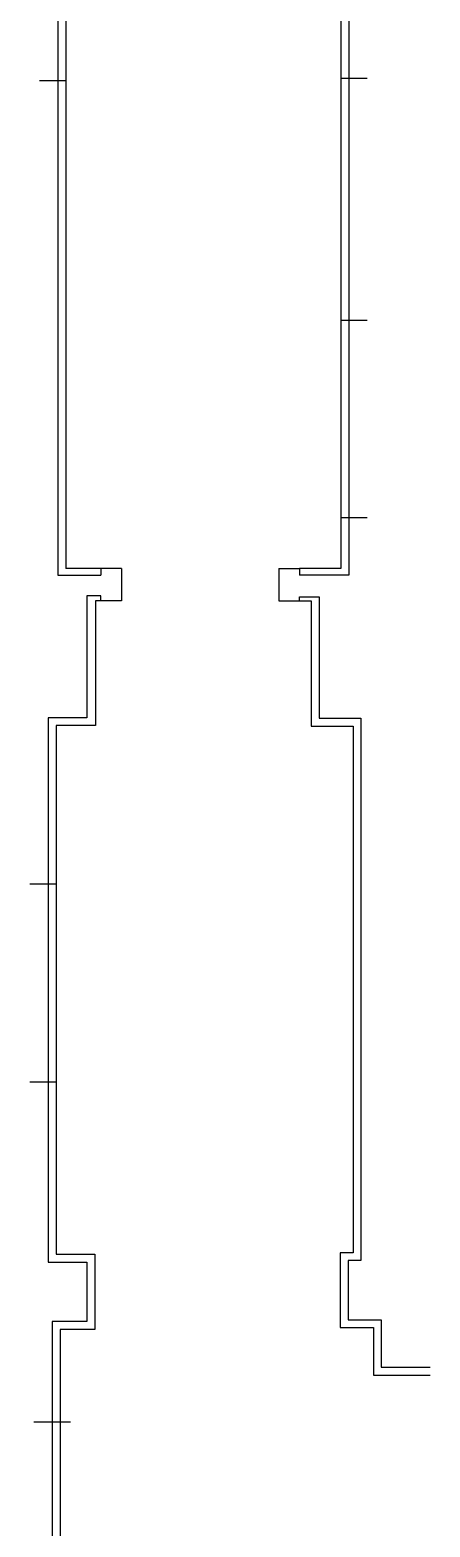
# Model space of a CAD drawing. Header units: millimetres. Extents: x 137411 to 273116, y -37 to 79573.
# Drawn here: x 219330 to 222613, y 31735 to 44009 of the extents above; entities that cross this region are included whole.
import ezdxf

# ---------------------------------------------------------------- set-up
doc = ezdxf.new("R2010")
doc.units = ezdxf.units.MM
doc.header["$LTSCALE"] = 0.001

msp = doc.modelspace()

# ---------------------------------------------------------------- linework, layer by layer
for p, q in [((219623.56, 79094.897), (219623.56, 39591.897)), ((221880.56, 56530.897), (221880.56, 39591.897)), ((219558.56, 45224.669), (219558.56, 43595.009)), ((221945.56, 45238.897), (221945.56, 43612.897)), ((219408.222, 43595.009), (219623.56, 43595.009)), ((219558.56, 43595.009), (219558.56, 39538.897)), ((221880.56, 43612.897), (222095.56, 43612.897)), ((221945.56, 43612.897), (221945.56, 41629.897)), ((221880.56, 41629.897), (222095.56, 41629.897)), ((221945.56, 41629.897), (221945.56, 40011.897)), ((221880.56, 40011.897), (222095.56, 40011.897)), ((221945.56, 40011.897), (221945.56, 39538.897)), ((219558.56, 39538.897), (219911.56, 39538.897)), ((219911.56, 39591.897), (219623.56, 39591.897)), ((220081.56, 39591.897), (219911.56, 39591.897)), ((219911.56, 39591.897), (219911.56, 39538.897)), ((220081.56, 39591.897), (220081.56, 39326.897)), ((221371.56, 39591.897), (221541.56, 39591.897)), ((221371.56, 39591.897), (221371.56, 39326.897)), ((221541.56, 39591.897), (221541.56, 39538.897)), ((221880.56, 39591.897), (221541.56, 39591.897)), ((221945.56, 39538.897), (221541.56, 39538.897)), ((219911.56, 39367.897), (219797.56, 39367.897)), ((219797.56, 39367.897), (219797.56, 38369.897)), ((219911.56, 39326.897), (219867.56, 39326.897)), ((219867.56, 39326.897), (219867.56, 38369.897)), ((219911.56, 39326.897), (219911.56, 39367.897)), ((220081.56, 39326.897), (219911.56, 39326.897)), ((221371.56, 39326.897), (221541.56, 39326.897)), ((221541.56, 39326.897), (221541.56, 39359.897)), ((221541.56, 39359.897), (221702.56, 39359.897)), ((221541.56, 39326.897), (221637.56, 39326.897)), ((221637.56, 39326.897), (221637.56, 38365.897)), ((221702.56, 39359.897), (221702.56, 38365.897)), ((219797.56, 38369.897), (219479.56, 38369.897)), ((219479.56, 38369.897), (219479.56, 37006.897)), ((219867.56, 38304.897), (219544.56, 38304.897)), ((219544.56, 38304.897), (219544.56, 33971.897)), ((219867.56, 38369.897), (219867.56, 38304.897)), ((221637.56, 38365.897), (221637.56, 38300.897)), ((221637.56, 38300.897), (221980.56, 38300.897)), ((221702.56, 38365.897), (222045.56, 38365.897)), ((221980.56, 38300.897), (221980.56, 33983.897)), ((222045.56, 38365.897), (222045.56, 33918.897)), ((219329.56, 37006.897), (219544.56, 37006.897)), ((219479.56, 37006.897), (219479.56, 35384.897)), ((219329.56, 35384.897), (219544.56, 35384.897)), ((219479.56, 35384.897), (219479.56, 33906.897)), ((219479.56, 33906.897), (219796.56, 33906.897)), ((219544.56, 33971.897), (219796.56, 33971.897)), ((219796.56, 33971.897), (219861.56, 33971.897)), ((219796.56, 33906.897), (219796.56, 33419.897)), ((219861.56, 33971.897), (219861.56, 33419.897)), ((221940.56, 33983.897), (221875.56, 33983.897)), ((221875.56, 33983.897), (221875.56, 33434.897)), ((221980.56, 33983.897), (221940.56, 33983.897)), ((222045.56, 33918.897), (221940.56, 33918.897)), ((221940.56, 33918.897), (221940.56, 33434.897)), ((219796.56, 33419.897), (219512.56, 33419.897)), ((219512.56, 33419.897), (219512.56, 32597.897)), ((219861.56, 33419.897), (219861.56, 33354.897)), ((221875.56, 33434.897), (221875.56, 33369.897)), ((221940.56, 33434.897), (222212.56, 33434.897)), ((222212.56, 33434.897), (222212.56, 33044.897)), ((219861.56, 33354.897), (219577.56, 33354.897)), ((219577.56, 33354.897), (219577.56, 30745.897)), ((221875.56, 33369.897), (222147.56, 33369.897)), ((222147.56, 33369.897), (222147.56, 33044.897)), ((222147.56, 33044.897), (222147.56, 32979.897)), ((222212.56, 33044.897), (222612.56, 33044.897)), ((222147.56, 32979.897), (222612.56, 32979.897)), ((219362.56, 32597.897), (219662.56, 32597.897)), ((219512.56, 32597.897), (219512.56, 31546.897))]:
    msp.add_line(p, q)

doc.saveas('drawing.dxf')
